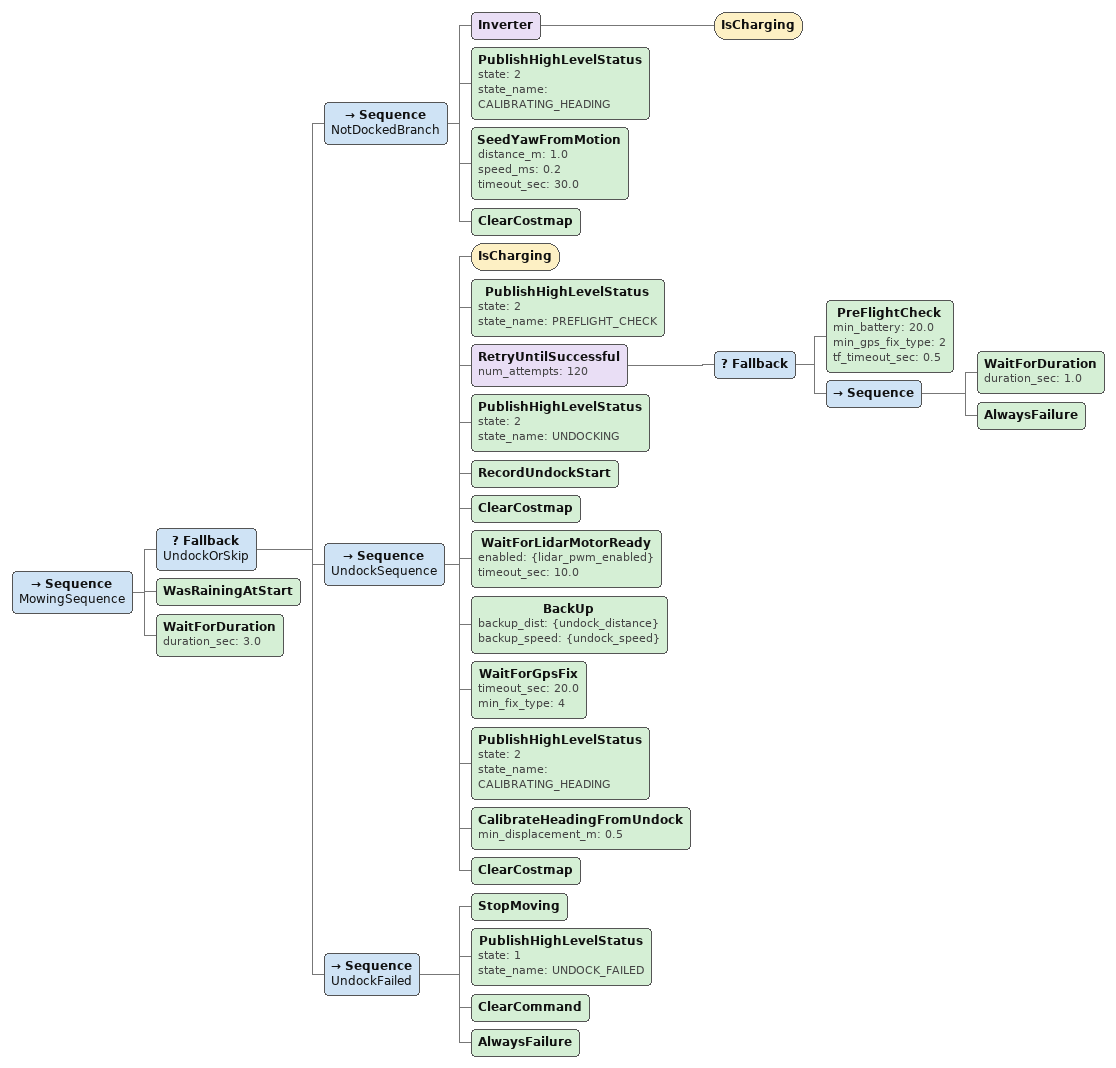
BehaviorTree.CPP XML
<Sequence name="MowingSequence">
  <Fallback name="UndockOrSkip">
    <Sequence name="NotDockedBranch">
      <Inverter><IsCharging/></Inverter>
      <PublishHighLevelStatus state="2" state_name="CALIBRATING_HEADING"/>
      <SeedYawFromMotion distance_m="1.0" speed_ms="0.2" timeout_sec="30.0"/>
      <ClearCostmap/>
    </Sequence>
    <Sequence name="UndockSequence">
      <IsCharging/>
      <PublishHighLevelStatus state="2" state_name="PREFLIGHT_CHECK"/>
      <RetryUntilSuccessful num_attempts="120">
        <Fallback>
          <PreFlightCheck min_battery="20.0" min_gps_fix_type="2" tf_timeout_sec="0.5"/>
          <Sequence>
            <WaitForDuration duration_sec="1.0"/>
            <AlwaysFailure/>
          </Sequence>
        </Fallback>
      </RetryUntilSuccessful>
      <PublishHighLevelStatus state="2" state_name="UNDOCKING"/>
      <RecordUndockStart/>
      <ClearCostmap/>
      <WaitForLidarMotorReady enabled="{lidar_pwm_enabled}" timeout_sec="10.0"/>
      <BackUp backup_dist="{undock_distance}" backup_speed="{undock_speed}"/>
      <WaitForGpsFix timeout_sec="20.0" min_fix_type="4"/>
      <PublishHighLevelStatus state="2" state_name="CALIBRATING_HEADING"/>
      <CalibrateHeadingFromUndock min_displacement_m="0.5"/>
      <!-- Clear costmaps again after undock — dock structure must be
           cleared before navigation starts. -->
      <ClearCostmap/>
    </Sequence>
    <!-- Undock failed — abort -->
    <Sequence name="UndockFailed">
      <StopMoving/>
      <PublishHighLevelStatus state="1" state_name="UNDOCK_FAILED"/>
      <ClearCommand/>
      <AlwaysFailure/>
    </Sequence>
  </Fallback>

  <!-- Record if it was raining at start — user chose to mow in rain -->
  <WasRainingAtStart/>

  <!-- Wait for obstacle detection before starting -->
  <WaitForDuration duration_sec="3.0"/>
</Sequence>
